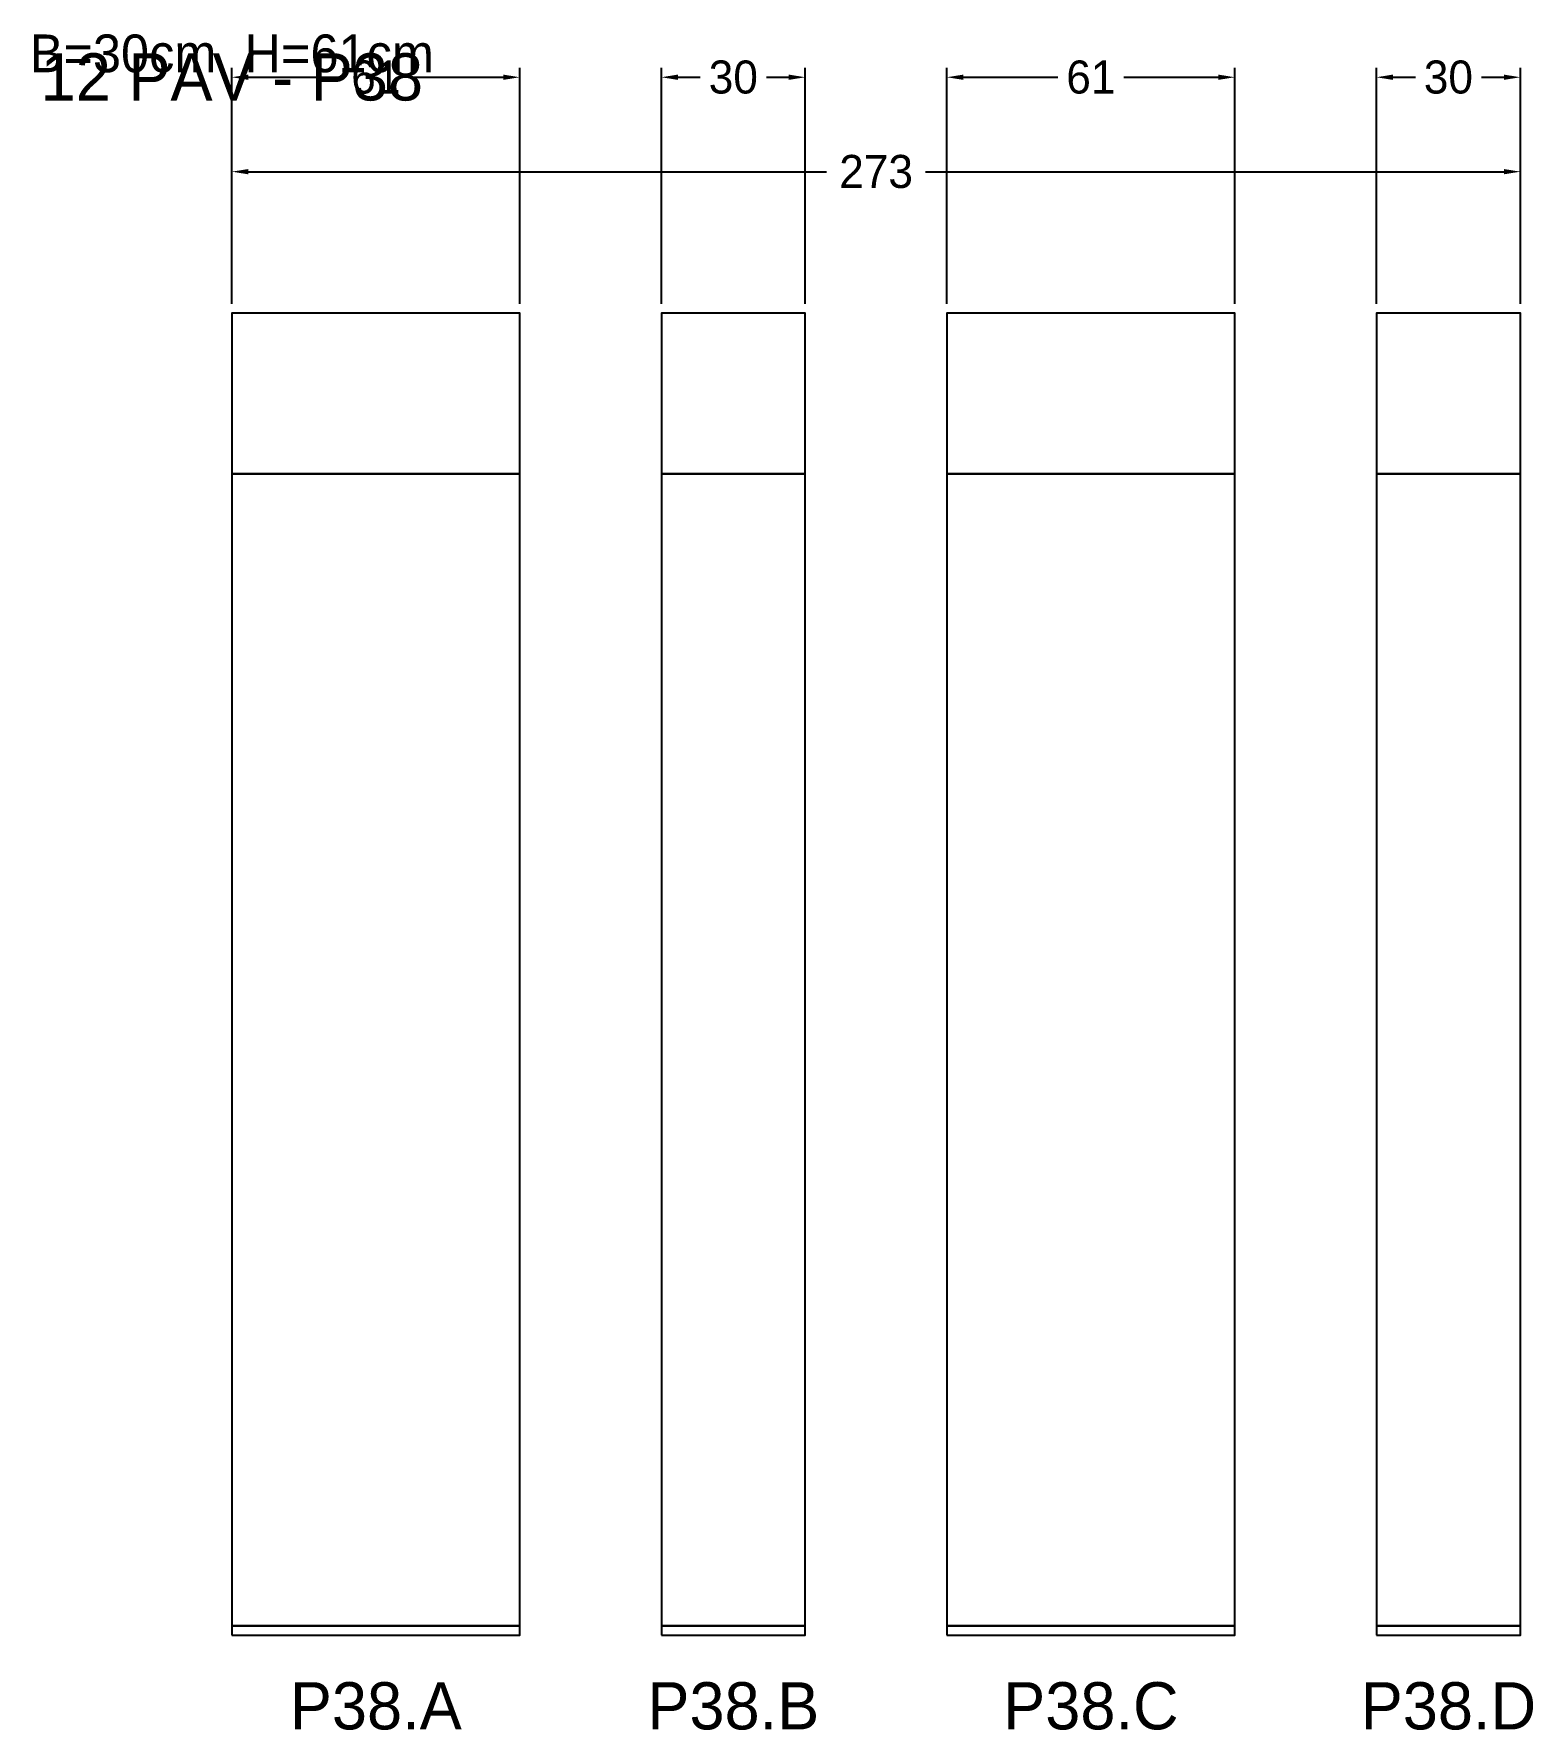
# Model space of a CAD drawing. Header units: metres. Extents: x -42 to 276, y -20 to 339.
import ezdxf

# ---------------------------------------------------------------- set-up
doc = ezdxf.new("R2010")
doc.units = ezdxf.units.M
for name, color, linetype in [('COTA', 3, 'Continuous'), ('Cota Secao (2x)', 3, 'Continuous'), ('NOMENCLATURA', 1, 'Continuous'), ('Paineis', 7, 'Continuous'), ('Texto Secao', 2, 'Continuous')]:
    doc.layers.add(name, color=color, linetype=linetype)
doc.dimstyles.new('COTA', dxfattribs={"dimtxt": 7, "dimasz": 3.5, "dimexe": 2, "dimexo": 2, "dimgap": 1.5, "dimtad": 1, "dimdec": 1, "dimcen": 2.5, "dimclrd": 3, "dimclre": 3, "dimclrt": 3, "dimazin": 3, "dimtfac": 1, "dimtmove": 0, "dimatfit": 3})

# ---------------------------------------------------------------- blocks, each defined once
blk = doc.blocks.new('_CLOSEDFILLED')
at = {"color": 0, "linetype": 'BYBLOCK'}
blk.add_solid([(-1, 0.16), (0, 0), (-1, -0.16)], dxfattribs=at)
blk = doc.blocks.new('*D1')
at = {"color": 3}
for p, q in [((0, 282), (0, 312)), ((3.5, 310), (126, 310)), ((147, 310), (269.5, 310)), ((273, 282), (273, 312))]:
    blk.add_line(p, q, dxfattribs=at)
at = {"layer": 'Defpoints'}
for p in [(0, 310), (0, 280), (273, 280)]:
    blk.add_point(p, dxfattribs=at)
at = {"layer": 'COTA', "color": 3, "xscale": 3.5, "yscale": 3.5, "rotation": 180}
blk.add_blockref('_CLOSEDFILLED', (0, 310), dxfattribs=at)
at = {"layer": 'COTA', "color": 3, "xscale": 3.5, "yscale": 3.5}
blk.add_blockref('_CLOSEDFILLED', (273, 310), dxfattribs=at)
at = {"layer": 'COTA', "color": 3, "insert": (136.5, 310), "char_height": 7, "attachment_point": 5}
blk.add_mtext('273', dxfattribs=at)
blk = doc.blocks.new('*D2')
at = {"color": 3}
for p, q in [((0, 282), (0, 332)), ((61, 282), (61, 332)), ((3.5, 330), (23.5, 330)), ((37.5, 330), (57.5, 330))]:
    blk.add_line(p, q, dxfattribs=at)
at = {"layer": 'Defpoints'}
for p in [(0, 330), (0, 280), (61, 280)]:
    blk.add_point(p, dxfattribs=at)
at = {"layer": 'COTA', "color": 3, "xscale": 3.5, "yscale": 3.5, "rotation": 180}
blk.add_blockref('_CLOSEDFILLED', (0, 330), dxfattribs=at)
at = {"layer": 'COTA', "color": 3, "xscale": 3.5, "yscale": 3.5}
blk.add_blockref('_CLOSEDFILLED', (61, 330), dxfattribs=at)
at = {"layer": 'COTA', "color": 3, "insert": (30.5, 330), "char_height": 7, "attachment_point": 5}
blk.add_mtext('61', dxfattribs=at)
blk = doc.blocks.new('*D3')
at = {"color": 3}
for p, q in [((91, 282), (91, 332)), ((121.5, 282), (121.5, 332)), ((94.5, 330), (99.25, 330)), ((113.25, 330), (118, 330))]:
    blk.add_line(p, q, dxfattribs=at)
at = {"layer": 'Defpoints'}
for p in [(91, 330), (91, 280), (121.5, 280)]:
    blk.add_point(p, dxfattribs=at)
at = {"layer": 'COTA', "color": 3, "xscale": 3.5, "yscale": 3.5, "rotation": 180}
blk.add_blockref('_CLOSEDFILLED', (91, 330), dxfattribs=at)
at = {"layer": 'COTA', "color": 3, "xscale": 3.5, "yscale": 3.5}
blk.add_blockref('_CLOSEDFILLED', (121.5, 330), dxfattribs=at)
at = {"layer": 'COTA', "color": 3, "insert": (106.25, 330), "char_height": 7, "attachment_point": 5}
blk.add_mtext('30', dxfattribs=at)
blk = doc.blocks.new('*D4')
at = {"color": 3}
for p, q in [((151.5, 282), (151.5, 332)), ((212.5, 282), (212.5, 332)), ((155, 330), (175, 330)), ((189, 330), (209, 330))]:
    blk.add_line(p, q, dxfattribs=at)
at = {"layer": 'Defpoints'}
for p in [(151.5, 330), (151.5, 280), (212.5, 280)]:
    blk.add_point(p, dxfattribs=at)
at = {"layer": 'COTA', "color": 3, "xscale": 3.5, "yscale": 3.5, "rotation": 180}
blk.add_blockref('_CLOSEDFILLED', (151.5, 330), dxfattribs=at)
at = {"layer": 'COTA', "color": 3, "xscale": 3.5, "yscale": 3.5}
blk.add_blockref('_CLOSEDFILLED', (212.5, 330), dxfattribs=at)
at = {"layer": 'COTA', "color": 3, "insert": (182, 330), "char_height": 7, "attachment_point": 5}
blk.add_mtext('61', dxfattribs=at)
blk = doc.blocks.new('*D5')
at = {"color": 3}
for p, q in [((242.5, 282), (242.5, 332)), ((273, 282), (273, 332)), ((246, 330), (250.75, 330)), ((264.75, 330), (269.5, 330))]:
    blk.add_line(p, q, dxfattribs=at)
at = {"layer": 'Defpoints'}
for p in [(242.5, 330), (242.5, 280), (273, 280)]:
    blk.add_point(p, dxfattribs=at)
at = {"layer": 'COTA', "color": 3, "xscale": 3.5, "yscale": 3.5, "rotation": 180}
blk.add_blockref('_CLOSEDFILLED', (242.5, 330), dxfattribs=at)
at = {"layer": 'COTA', "color": 3, "xscale": 3.5, "yscale": 3.5}
blk.add_blockref('_CLOSEDFILLED', (273, 330), dxfattribs=at)
at = {"layer": 'COTA', "color": 3, "insert": (257.75, 330), "char_height": 7, "attachment_point": 5}
blk.add_mtext('30', dxfattribs=at)

msp = doc.modelspace()

# ---------------------------------------------------------------- linework, layer by layer
at = {"layer": 'Paineis'}
for points in [[(0, 246), (61, 246), (61, 280), (0, 280)], [(91, 246), (121.5, 246), (121.5, 280), (91, 280)], [(151.5, 246), (212.5, 246), (212.5, 280), (151.5, 280)], [(242.5, 246), (273, 246), (273, 280), (242.5, 280)], [(0, 2), (61, 2), (61, 246), (0, 246)], [(91, 2), (121.5, 2), (121.5, 246), (91, 246)], [(151.5, 2), (212.5, 2), (212.5, 246), (151.5, 246)], [(242.5, 2), (273, 2), (273, 246), (242.5, 246)], [(0, 0), (61, 0), (61, 2), (0, 2)], [(91, 0), (121.5, 0), (121.5, 2), (91, 2)], [(151.5, 0), (212.5, 0), (212.5, 2), (151.5, 2)], [(242.5, 0), (273, 0), (273, 2), (242.5, 2)]]:
    msp.add_lwpolyline(points, close=True, dxfattribs=at)

# ---------------------------------------------------------------- texts
at = {"layer": 'Cota Secao (2x)', "insert": (0, 335), "char_height": 8, "width": 293, "attachment_point": 5}
msp.add_mtext('B=30cm  H=61cm', dxfattribs=at)
at = {"layer": 'NOMENCLATURA', "insert": (0, 330), "char_height": 10, "width": 300, "attachment_point": 5}
msp.add_mtext('12 PAV - P38', dxfattribs=at)
at = {"layer": 'Texto Secao', "char_height": 10, "attachment_point": 5}
for s, insert, width in [('P38.A', (30.5, -15), 81), ('P38.B', (106.25, -15), 50.5), ('P38.C', (182, -15), 81), ('P38.D', (257.75, -15), 50.5)]:
    msp.add_mtext(s, dxfattribs=dict(at, insert=insert, width=width))

# ---------------------------------------------------------------- dimensions: what is measured, and where the dimension line sits
at = {"layer": 'COTA'}
for base, p1, p2, picture, middle in [((0, 330), (0, 280), (61, 280), '*D2', (30.5, 330)), ((91, 330), (91, 280), (121.5, 280), '*D3', (106.25, 330)), ((151.5, 330), (151.5, 280), (212.5, 280), '*D4', (182, 330)), ((242.5, 330), (242.5, 280), (273, 280), '*D5', (257.75, 330)), ((0, 310), (0, 280), (273, 280), '*D1', (136.5, 310))]:
    dim = msp.add_linear_dim(base=base, p1=p1, p2=p2, dimstyle='COTA', dxfattribs=at)
    dim.commit()
    dim.dimension.update_dxf_attribs({"geometry": picture, "text_midpoint": middle})

doc.saveas('drawing.dxf')
